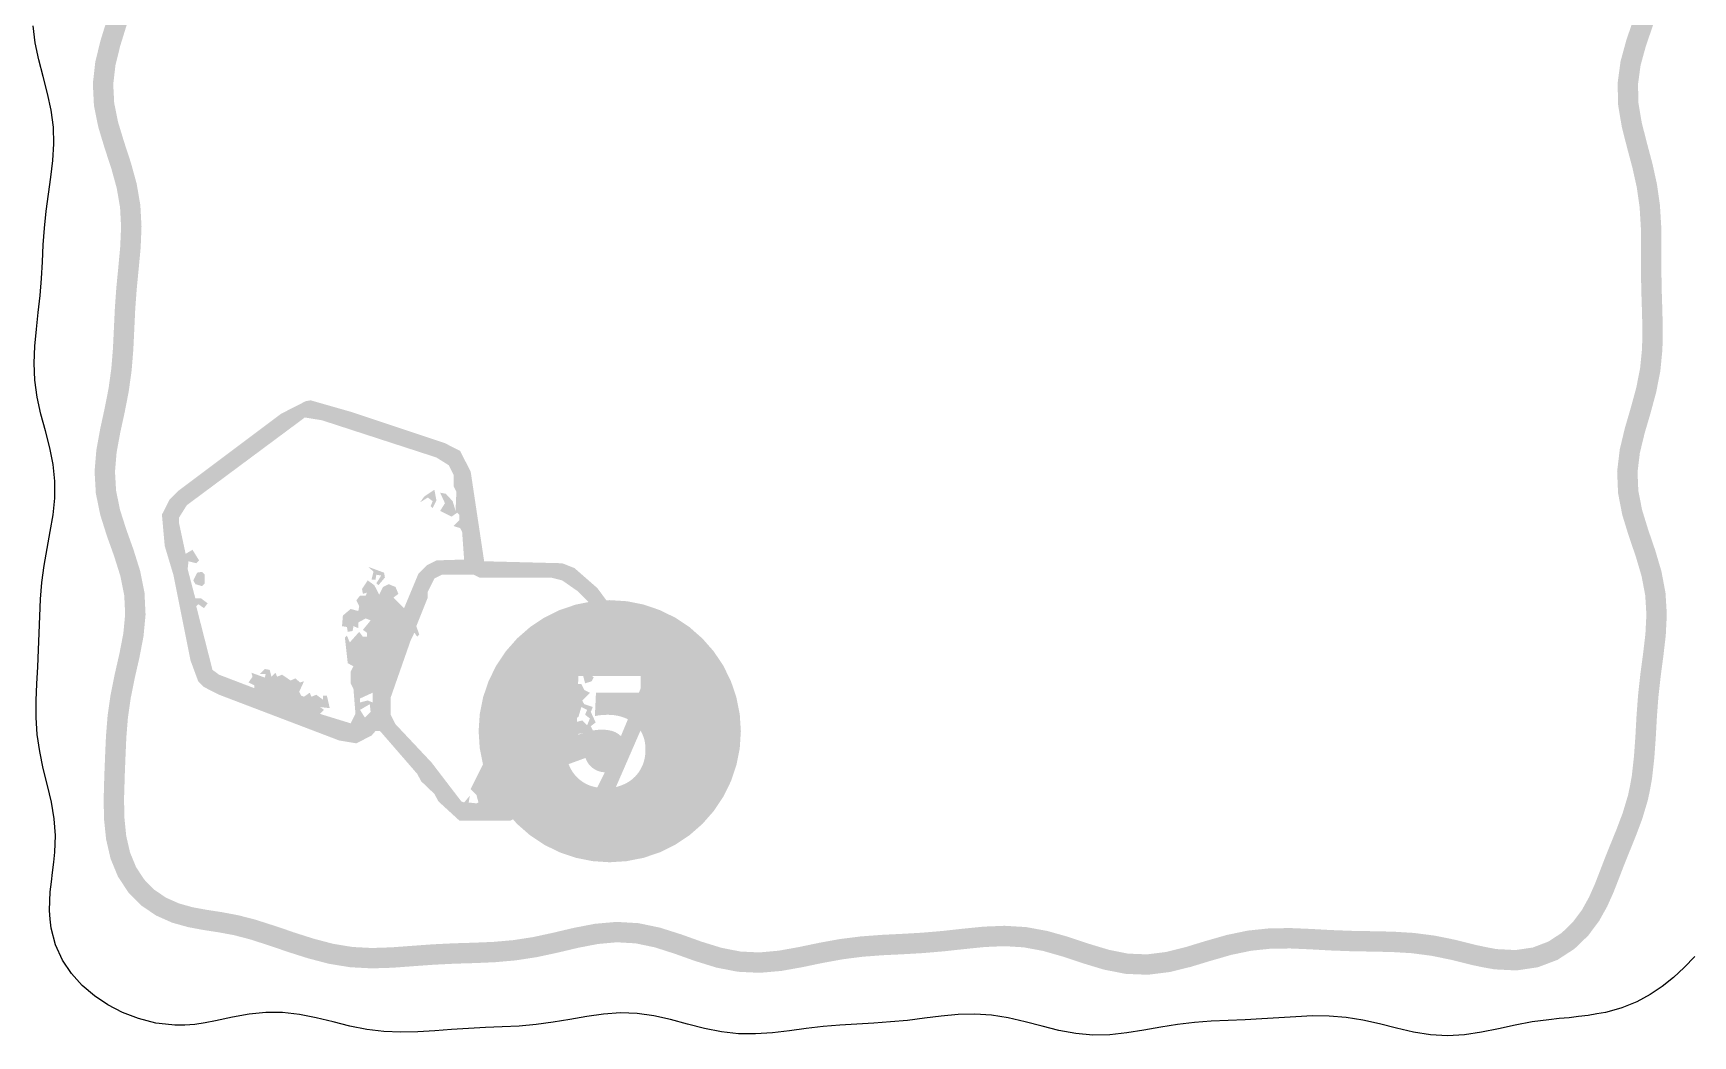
# Model space of a CAD drawing. Header units: millimetres. Extents: x 6 to 297, y 55 to 451.
# Drawn here: x 121.46 to 167.02, y 186.21 to 213.74 of the extents above; entities that cross this region are included whole.
import ezdxf

# ---------------------------------------------------------------- set-up
doc = ezdxf.new("R2010")
doc.units = ezdxf.units.MM
doc.layers.add('CUT', color=1, linetype='Continuous')
doc.layers.add('RASTER', color=7, linetype='Continuous')

msp = doc.modelspace()

# ---------------------------------------------------------------- hatches: boundary and pattern name
at = {"layer": 'RASTER'}
msp.add_hatch(color=7, dxfattribs=at).paths.add_polyline_path([(138.596, 230.376), (139.15, 230.368), (139.694, 230.338), (140.234, 230.267), (140.777, 230.154), (141.333, 230.01), (141.904, 229.868), (142.494, 229.767), (143.095, 229.747), (143.697, 229.821), (144.285, 229.976), (144.855, 230.172), (145.405, 230.36), (145.939, 230.499), (146.462, 230.568), (146.988, 230.564), (147.526, 230.501), (148.079, 230.406), (148.645, 230.309), (149.217, 230.234), (149.787, 230.185), (150.35, 230.152), (150.905, 230.115), (151.456, 230.061), (152.011, 229.986), (152.575, 229.905), (153.154, 229.846), (153.745, 229.84), (154.34, 229.91), (154.928, 230.053), (155.5, 230.24), (156.054, 230.429), (156.588, 230.573), (157.108, 230.644), (157.625, 230.629), (158.153, 230.537), (158.7, 230.392), (159.264, 230.231), (159.841, 230.095), (160.425, 230.006), (160.998, 229.971), (161.282, 229.958), (161.547, 229.953), (162.047, 229.914), (162.496, 229.838), (162.904, 229.722), (163.274, 229.571), (163.613, 229.392), (163.929, 229.19), (164.232, 228.968), (164.528, 228.722), (164.821, 228.446), (165.108, 228.129), (165.377, 227.765), (165.606, 227.352), (165.77, 226.891), (165.839, 226.381), (165.825, 226.121), (165.793, 225.864), (165.651, 225.321), (165.463, 224.769), (165.272, 224.198), (165.123, 223.611), (165.047, 223.015), (165.05, 222.422), (165.111, 221.842), (165.197, 221.275), (165.279, 220.721), (165.34, 220.17), (165.38, 219.617), (165.414, 219.056), (165.458, 218.488), (165.525, 217.916), (165.615, 217.35), (165.705, 216.795), (165.768, 216.255), (165.776, 215.728), (165.713, 215.204), (165.579, 214.671), (165.394, 214.122), (165.199, 213.554), (165.04, 212.967), (164.959, 212.366), (164.975, 211.763), (165.074, 211.172), (165.219, 210.599), (165.368, 210.042), (165.488, 209.499), (165.564, 208.96), (165.597, 208.418), (165.602, 207.866), (165.601, 207.306), (165.608, 206.74), (165.626, 206.178), (165.641, 205.625), (165.631, 205.082), (165.578, 204.546), (165.472, 204.008), (165.323, 203.46), (165.158, 202.896), (165.019, 202.313), (164.947, 201.714), (164.972, 201.11), (165.088, 200.514), (165.266, 199.935), (165.457, 199.376), (165.617, 198.835), (165.718, 198.306), (165.75, 197.779), (165.723, 197.243), (165.658, 196.694), (165.583, 196.133), (165.521, 195.564), (165.479, 194.996), (165.448, 194.435), (165.409, 193.883), (165.348, 193.335), (165.299, 193.072), (165.246, 192.816), (165.099, 192.327), (164.933, 191.887), (164.768, 191.481), (164.614, 191.098), (164.473, 190.73), (164.332, 190.369), (164.174, 190.014), (163.98, 189.665), (163.733, 189.333), (163.426, 189.036), (163.057, 188.795), (162.631, 188.633), (162.157, 188.563), (161.634, 188.59), (161.361, 188.641), (161.082, 188.7), (160.517, 188.842), (159.941, 188.959), (159.361, 189.034), (158.785, 189.069), (158.219, 189.081), (157.661, 189.091), (157.106, 189.112), (156.546, 189.143), (155.976, 189.167), (155.395, 189.159), (154.808, 189.098), (154.223, 188.976), (153.651, 188.813), (153.095, 188.643), (152.558, 188.51), (152.037, 188.445), (151.521, 188.465), (150.996, 188.569), (150.453, 188.733), (149.89, 188.921), (149.311, 189.086), (148.721, 189.194), (148.129, 189.23), (147.546, 189.206), (146.976, 189.149), (146.418, 189.087), (145.865, 189.04), (145.309, 189.008), (144.746, 188.98), (144.175, 188.937), (143.6, 188.864), (143.029, 188.76), (142.469, 188.643), (141.925, 188.546), (141.396, 188.498), (140.875, 188.523), (140.349, 188.627), (139.809, 188.794), (139.25, 188.994), (138.671, 189.178), (138.076, 189.302), (137.474, 189.337), (136.879, 189.284), (136.299, 189.172), (135.736, 189.039), (135.186, 188.92), (134.643, 188.836), (134.098, 188.788), (133.546, 188.765), (132.984, 188.748), (132.418, 188.72), (131.854, 188.679), (131.299, 188.638), (130.757, 188.62), (130.224, 188.648), (129.692, 188.735), (129.151, 188.878), (128.602, 189.053), (128.328, 189.149), (128.059, 189.238), (127.558, 189.399), (127.091, 189.519), (126.652, 189.602), (126.236, 189.666), (125.839, 189.738), (125.462, 189.844), (125.108, 190.001), (124.786, 190.219), (124.507, 190.501), (124.283, 190.844), (124.119, 191.244), (124.015, 191.694), (123.965, 192.186), (123.954, 192.717), (123.964, 193.001), (123.971, 193.286), (123.993, 193.846), (124.017, 194.4), (124.061, 194.947), (124.139, 195.491), (124.25, 196.04), (124.378, 196.602), (124.489, 197.18), (124.545, 197.774), (124.516, 198.375), (124.398, 198.971), (124.217, 199.55), (124.017, 200.111), (123.844, 200.653), (123.736, 201.179), (123.706, 201.699), (123.75, 202.226), (123.849, 202.769), (123.971, 203.328), (124.082, 203.898), (124.162, 204.474), (124.209, 205.047), (124.236, 205.612), (124.262, 206.169), (124.303, 206.723), (124.357, 207.28), (124.41, 207.848), (124.434, 208.429), (124.402, 209.02), (124.301, 209.61), (124.141, 210.19), (123.957, 210.754), (123.791, 211.299), (123.684, 211.825), (123.658, 212.341), (123.718, 212.861), (123.85, 213.397), (124.021, 213.951), (124.19, 214.522), (124.318, 215.106), (124.386, 215.695), (124.395, 216.278), (124.367, 216.85), (124.33, 217.411), (124.302, 217.966), (124.285, 218.523), (124.271, 219.087), (124.238, 219.66), (124.169, 220.239), (124.059, 220.816), (123.923, 221.382), (123.793, 221.932), (123.706, 222.465), (123.689, 222.985), (123.753, 223.505), (123.894, 224.038), (124.084, 224.588), (124.281, 225.158), (124.434, 225.729), (124.495, 226.024), (124.533, 226.305), (124.581, 226.818), (124.608, 227.293), (124.644, 227.731), (124.712, 228.134), (124.826, 228.503), (124.99, 228.839), (125.206, 229.14), (125.471, 229.409), (125.784, 229.647), (126.14, 229.859), (126.538, 230.05), (126.976, 230.221), (127.466, 230.373), (127.3, 230.908), (126.792, 230.75), (126.315, 230.564), (125.876, 230.353), (125.47, 230.112), (125.101, 229.83), (124.777, 229.501), (124.509, 229.126), (124.305, 228.709), (124.167, 228.263), (124.088, 227.801), (124.049, 227.332), (124.023, 226.861), (123.976, 226.365), (123.943, 226.119), (123.89, 225.864), (123.745, 225.322), (123.554, 224.771), (123.358, 224.2), (123.203, 223.612), (123.129, 223.011), (123.148, 222.411), (123.244, 221.823), (123.378, 221.252), (123.511, 220.697), (123.615, 220.153), (123.68, 219.611), (123.711, 219.064), (123.725, 218.507), (123.742, 217.943), (123.771, 217.378), (123.808, 216.818), (123.834, 216.269), (123.826, 215.731), (123.766, 215.199), (123.647, 214.662), (123.485, 214.113), (123.31, 213.546), (123.166, 212.961), (123.098, 212.36), (123.128, 211.755), (123.248, 211.161), (123.422, 210.585), (123.605, 210.028), (123.754, 209.487), (123.845, 208.957), (123.873, 208.426), (123.85, 207.886), (123.799, 207.334), (123.744, 206.77), (123.703, 206.203), (123.676, 205.639), (123.65, 205.083), (123.605, 204.536), (123.53, 203.991), (123.422, 203.441), (123.3, 202.879), (123.195, 202.3), (123.145, 201.707), (123.18, 201.106), (123.302, 200.511), (123.485, 199.932), (123.685, 199.372), (123.855, 198.831), (123.96, 198.306), (123.985, 197.787), (123.935, 197.26), (123.83, 196.717), (123.703, 196.158), (123.587, 195.586), (123.504, 195.009), (123.458, 194.435), (123.433, 193.869), (123.411, 193.305), (123.404, 193.017), (123.394, 192.717), (123.405, 192.153), (123.462, 191.603), (123.584, 191.075), (123.786, 190.584), (124.071, 190.149), (124.427, 189.788), (124.835, 189.511), (125.271, 189.317), (125.712, 189.193), (126.142, 189.113), (126.558, 189.049), (126.969, 188.973), (127.401, 188.861), (127.886, 188.705), (128.147, 188.618), (128.427, 188.52), (128.995, 188.34), (129.575, 188.187), (130.163, 188.091), (130.751, 188.06), (131.329, 188.078), (131.895, 188.12), (132.452, 188.16), (133.007, 188.188), (133.566, 188.205), (134.134, 188.229), (134.71, 188.28), (135.288, 188.369), (135.859, 188.492), (136.417, 188.624), (136.958, 188.729), (137.483, 188.777), (138.002, 188.747), (138.528, 188.637), (139.07, 188.463), (139.632, 188.263), (140.212, 188.083), (140.807, 187.967), (141.407, 187.938), (141.999, 187.99), (142.576, 188.093), (143.136, 188.21), (143.686, 188.31), (144.232, 188.38), (144.781, 188.421), (145.339, 188.448), (145.905, 188.481), (146.472, 188.53), (147.035, 188.591), (147.586, 188.647), (148.124, 188.67), (148.653, 188.638), (149.183, 188.54), (149.725, 188.385), (150.283, 188.199), (150.861, 188.025), (151.456, 187.909), (152.061, 187.885), (152.661, 187.959), (153.245, 188.103), (153.81, 188.275), (154.358, 188.432), (154.894, 188.544), (155.428, 188.6), (155.968, 188.607), (156.519, 188.583), (157.08, 188.552), (157.645, 188.531), (158.208, 188.521), (158.763, 188.509), (159.308, 188.477), (159.849, 188.406), (160.393, 188.295), (160.953, 188.155), (161.253, 188.091), (161.58, 188.033), (162.182, 188.003), (162.772, 188.091), (163.31, 188.295), (163.774, 188.596), (164.153, 188.962), (164.45, 189.36), (164.675, 189.763), (164.849, 190.153), (164.995, 190.527), (165.136, 190.893), (165.288, 191.271), (165.455, 191.684), (165.63, 192.149), (165.787, 192.67), (165.849, 192.963), (165.903, 193.26), (165.967, 193.832), (166.007, 194.4), (166.038, 194.96), (166.079, 195.513), (166.14, 196.065), (166.214, 196.625), (166.281, 197.196), (166.311, 197.782), (166.274, 198.376), (166.162, 198.967), (165.991, 199.546), (165.799, 200.108), (165.632, 200.651), (165.528, 201.176), (165.507, 201.692), (165.57, 202.214), (165.7, 202.752), (165.863, 203.308), (166.018, 203.881), (166.132, 204.464), (166.19, 205.049), (166.201, 205.627), (166.186, 206.194), (166.168, 206.753), (166.161, 207.308), (166.163, 207.868), (166.157, 208.438), (166.122, 209.016), (166.04, 209.598), (165.912, 210.176), (165.761, 210.74), (165.622, 211.288), (165.533, 211.817), (165.519, 212.335), (165.589, 212.855), (165.735, 213.389), (165.925, 213.942), (166.117, 214.513), (166.264, 215.101), (166.336, 215.698), (166.327, 216.292), (166.26, 216.873), (166.168, 217.439), (166.081, 217.993), (166.015, 218.542), (165.973, 219.094), (165.94, 219.654), (165.898, 220.222), (165.834, 220.793), (165.751, 221.359), (165.666, 221.913), (165.61, 222.453), (165.607, 222.981), (165.674, 223.506), (165.81, 224.04), (165.994, 224.59), (166.188, 225.159), (166.341, 225.745), (166.384, 226.073), (166.398, 226.422), (166.314, 227.022), (166.118, 227.58), (165.849, 228.067), (165.542, 228.483), (165.222, 228.837), (164.9, 229.142), (164.577, 229.41), (164.246, 229.653), (163.894, 229.877), (163.51, 230.079), (163.086, 230.252), (162.619, 230.385), (162.115, 230.47), (161.58, 230.513), (161.3, 230.519), (161.029, 230.53), (160.485, 230.564), (159.948, 230.645), (159.405, 230.774), (158.848, 230.932), (158.274, 231.084), (157.681, 231.187), (157.078, 231.204), (156.477, 231.123), (155.89, 230.965), (155.323, 230.772), (154.774, 230.592), (154.241, 230.461), (153.715, 230.4), (153.186, 230.406), (152.644, 230.462), (152.088, 230.541), (151.521, 230.617), (150.951, 230.674), (150.385, 230.711), (149.828, 230.744), (149.277, 230.791), (148.729, 230.863), (148.174, 230.958), (147.606, 231.055), (147.023, 231.123), (146.428, 231.127), (145.831, 231.049), (145.244, 230.896), (144.673, 230.702), (144.122, 230.513), (143.59, 230.371), (143.07, 230.306), (142.551, 230.325), (142.02, 230.416), (141.47, 230.554), (140.905, 230.7), (140.328, 230.82), (139.746, 230.896), (139.17, 230.928), (138.603, 230.936)])
h = msp.add_hatch(color=7, dxfattribs=at)
h.paths.add_polyline_path([(128.942, 203.637), (129.076, 203.661), (130.175, 203.347), (132.765, 202.483), (133.181, 202.272), (133.472, 201.698), (133.841, 199.241), (135.984, 199.186), (136.322, 199.053), (136.95, 198.503), (137.216, 198.142), (138.363, 197.012), (138.598, 196.698), (138.732, 196.439), (138.732, 195.968), (137.185, 192.412), (136.612, 192.278), (134.728, 192.2), (134.571, 192.121), (133.158, 192.121), (132.585, 192.647), (132.475, 192.851), (132.114, 193.197), (132.004, 193.401), (130.983, 194.578), (130.858, 194.578), (130.748, 194.453), (130.332, 194.241), (129.861, 194.319), (126.564, 195.575), (126.148, 195.787), (125.991, 195.944), (125.779, 196.517), (125.308, 198.872), (125.072, 199.657), (124.994, 200.521), (125.205, 200.937), (125.441, 201.172), (128.267, 203.292)])
h.paths.add_polyline_path([(128.919, 203.19), (125.677, 200.78), (125.465, 200.442), (125.465, 200.285), (125.645, 199.445), (125.834, 199.555), (126.014, 199.265), (125.936, 199.186), (125.724, 199.241), (125.7, 199.029), (125.912, 198.221), (126.069, 198.221), (126.25, 198.087), (126.148, 197.954), (125.991, 198.064), (125.936, 198.009), (126.383, 196.258), (126.564, 196.125), (127.529, 195.756), (127.529, 195.834), (127.372, 195.913), (127.482, 196.07), (127.451, 196.18), (127.82, 196.046), (127.843, 196.148), (127.686, 196.148), (127.82, 196.282), (127.953, 196.258), (128, 196.07), (128.11, 196.18), (128.157, 196.07), (128.291, 196.125), (128.526, 195.968), (128.66, 196.023), (128.785, 195.913), (128.895, 195.944), (128.762, 195.654), (128.817, 195.552), (128.895, 195.52), (129.052, 195.63), (129.099, 195.52), (129.233, 195.575), (129.413, 195.442), (129.413, 195.552), (129.523, 195.552), (129.602, 195.206), (129.335, 195.238), (129.445, 195.159), (129.335, 195.049), (130.175, 194.79), (130.308, 195.049), (130.253, 195.732), (130.175, 195.889), (130.175, 196.203), (130.253, 196.36), (130.096, 196.439), (130.018, 197.145), (130.073, 197.2), (130.151, 197.012), (130.41, 197.302), (130.512, 197.169), (130.622, 197.169), (130.622, 197.279), (130.512, 197.357), (130.724, 197.616), (130.591, 197.671), (130.387, 197.561), (130.387, 197.404), (130.253, 197.459), (130.23, 197.326), (130.096, 197.302), (130.073, 197.436), (129.939, 197.459), (129.963, 197.75), (130.175, 197.93), (130.387, 197.875), (130.41, 198.009), (130.332, 198.166), (130.434, 198.299), (130.591, 198.299), (130.622, 198.378), (130.512, 198.346), (130.489, 198.48), (130.646, 198.715), (130.826, 198.582), (130.96, 198.323), (131.062, 198.535), (131.219, 198.613), (131.407, 198.535), (131.486, 198.346), (131.352, 198.244), (131.643, 197.954), (132.035, 198.896), (132.271, 199.131), (132.53, 199.265), (133.291, 199.288), (133.236, 200.05), (133.181, 200.152), (133.001, 200.207), (133.158, 200.364), (133.158, 200.521), (133.103, 200.576), (132.946, 200.466), (132.632, 200.623), (132.765, 200.835), (132.632, 201.125), (132.789, 201.094), (132.977, 200.89), (133.056, 200.623), (133.079, 201.149), (133.001, 201.306), (133.001, 201.62), (132.867, 201.879), (132.53, 202.091), (129.39, 203.112)], flags=0)
h.paths.add_polyline_path([(132.475, 201.204), (132.53, 200.913), (132.428, 200.701), (132.373, 200.756), (132.428, 200.89), (132.294, 200.992), (132.082, 200.858), (132.192, 201.015)], flags=0)
h.paths.add_polyline_path([(130.669, 199.084), (131.093, 198.927), (131.117, 198.794), (130.936, 198.582), (130.881, 198.637), (131.015, 198.849), (130.881, 198.872), (130.858, 198.739), (130.748, 198.739), (130.803, 198.951)], flags=0)
h.paths.add_polyline_path([(125.959, 198.927), (126.093, 198.951), (126.171, 198.872), (126.171, 198.637), (126.093, 198.558), (125.912, 198.613), (125.857, 198.715)], flags=0)
h.paths.add_polyline_path([(132.687, 198.872), (132.475, 198.77), (132.294, 198.401), (132.294, 198.244), (131.98, 197.459), (132.059, 197.224), (132.004, 197.169), (131.925, 197.279), (131.823, 197.067), (131.274, 195.497), (131.274, 195.026), (131.407, 194.767), (132.396, 193.715), (133.213, 192.647), (133.291, 192.616), (133.448, 192.804), (133.417, 192.616), (133.629, 192.592), (133.684, 192.616), (133.629, 192.828), (133.472, 192.985), (133.809, 193.668), (133.943, 193.613), (134.021, 193.691), (133.864, 193.848), (134.155, 194.029), (134.021, 194.162), (134.045, 194.296), (134.257, 194.241), (134.335, 194.319), (134.123, 194.453), (134.861, 196.07), (135.042, 196.203), (135.434, 196.203), (135.725, 195.552), (135.905, 195.575), (136.196, 195.442), (136.008, 195.599), (136.008, 195.787), (136.196, 195.756), (136.196, 195.866), (135.984, 195.968), (135.748, 195.732), (135.694, 195.944), (135.772, 196.101), (136.062, 196.125), (136.196, 195.991), (136.376, 196.125), (136.431, 196.07), (136.322, 195.944), (136.353, 195.866), (136.51, 195.866), (136.588, 195.709), (136.745, 195.63), (136.533, 195.418), (136.588, 195.316), (136.824, 195.238), (136.769, 195.104), (136.902, 194.814), (136.769, 194.712), (136.847, 194.555), (136.793, 194.453), (136.557, 194.264), (136.588, 194.531), (136.431, 194.5), (136.4, 194.296), (136.274, 194.107), (136.165, 194.107), (136.298, 194.398), (136.243, 194.453), (136.086, 194.343), (136.039, 194.453), (135.905, 194.476), (135.905, 194.712), (136.062, 195.104), (135.929, 195.159), (135.694, 194.578), (135.827, 194.398), (135.803, 194.217), (135.96, 194.139), (136.008, 193.95), (136.196, 193.825), (136.039, 193.479), (135.984, 193.534), (136.117, 193.825), (135.929, 193.715), (135.905, 193.848), (135.803, 193.793), (135.803, 193.636), (135.694, 193.668), (135.646, 193.558), (135.591, 193.613), (135.772, 193.982), (135.882, 194.029), (135.827, 194.084), (135.615, 193.982), (135.536, 193.746), (135.434, 193.691), (135.277, 193.77), (135.144, 193.589), (135.199, 193.534), (135.489, 193.589), (135.301, 193.165), (135.568, 193.087), (135.411, 192.93), (135.301, 193.087), (135.175, 193.087), (135.065, 192.883), (135.097, 192.773), (134.908, 192.851), (134.806, 193.063), (134.704, 193.008), (134.673, 192.804), (134.437, 192.694), (135.434, 192.671), (135.591, 192.749), (136.533, 192.749), (136.871, 192.883), (137.319, 193.77), (138.261, 196.046), (138.316, 196.258), (138.049, 196.698), (136.902, 197.828), (136.793, 198.032), (136.4, 198.425), (135.984, 198.715), (135.67, 198.794), (133.707, 198.794), (133.55, 198.872)], flags=0)
h.paths.add_polyline_path([(136.557, 196.101), (136.769, 196.125), (136.847, 196.046), (136.793, 195.944), (136.612, 195.889)], flags=0)
h.paths.add_polyline_path([(130.779, 195.63), (130.434, 195.473), (130.434, 195.363), (130.646, 195.418), (130.779, 195.363)], flags=0)
h.paths.add_polyline_path([(135.018, 195.63), (134.885, 195.497), (134.94, 195.363), (134.83, 195.128), (134.987, 195.159), (135.097, 195.442), (135.175, 195.473), (135.175, 195.002), (135.332, 195.002), (135.725, 194.814), (135.694, 194.971), (135.379, 195.049), (135.277, 195.261), (135.411, 195.442), (135.379, 195.52), (135.254, 195.63), (135.065, 195.52)], flags=0)
h.paths.add_polyline_path([(135.568, 195.552), (135.513, 195.497), (135.646, 195.238), (135.772, 195.238), (135.803, 195.395), (135.615, 195.442)], flags=0)
h.paths.add_polyline_path([(130.701, 195.316), (130.434, 195.159), (130.567, 194.947), (130.724, 195.104)], flags=0)
h.paths.add_polyline_path([(136.51, 195.238), (136.431, 194.971), (136.298, 194.869), (136.322, 194.814), (136.533, 194.869), (136.667, 194.735), (136.745, 194.924), (136.612, 195.026), (136.667, 195.159)], flags=0)
h.paths.add_polyline_path([(134.626, 194.767), (134.594, 194.578), (134.704, 194.61), (134.94, 194.5), (134.94, 194.61)], flags=0)
h.paths.add_polyline_path([(134.885, 193.613), (134.783, 193.558), (134.783, 193.432), (135.097, 193.244), (135.097, 193.432), (134.987, 193.401)], flags=0)
h = msp.add_hatch(color=7, dxfattribs=at)
h.paths.add_polyline_path([(140.889, 194.574), (140.858, 194.104), (140.766, 193.642), (140.615, 193.196), (140.406, 192.774), (140.145, 192.382), (139.834, 192.028), (139.48, 191.718), (139.089, 191.456), (138.667, 191.248), (138.221, 191.097), (137.759, 191.005), (137.289, 190.974), (136.819, 191.005), (136.357, 191.097), (135.912, 191.248), (135.489, 191.456), (135.098, 191.718), (134.744, 192.028), (134.433, 192.382), (134.172, 192.774), (133.963, 193.196), (133.812, 193.642), (133.72, 194.104), (133.689, 194.574), (133.72, 195.044), (133.812, 195.505), (133.963, 195.951), (134.172, 196.374), (134.433, 196.765), (134.744, 197.119), (135.098, 197.43), (135.489, 197.691), (135.912, 197.899), (136.357, 198.051), (136.819, 198.143), (137.289, 198.173), (137.759, 198.143), (138.221, 198.051), (138.667, 197.899), (139.089, 197.691), (139.48, 197.43), (139.834, 197.119), (140.145, 196.765), (140.406, 196.374), (140.615, 195.951), (140.766, 195.505), (140.858, 195.044)])
h.paths.add_polyline_path([(138.139, 195.636), (138.139, 196.094), (136.427, 196.094), (136.376, 194.451), (136.393, 194.459), (136.411, 194.467), (136.43, 194.475), (136.449, 194.484), (136.468, 194.491), (136.489, 194.499), (136.509, 194.507), (136.531, 194.514), (136.553, 194.522), (136.575, 194.529), (136.597, 194.536), (136.619, 194.542), (136.641, 194.549), (136.664, 194.555), (136.687, 194.561), (136.709, 194.567), (136.732, 194.573), (136.755, 194.578), (136.778, 194.583), (136.802, 194.588), (136.825, 194.592), (136.849, 194.596), (136.872, 194.6), (136.896, 194.604), (136.92, 194.606), (136.943, 194.609), (136.966, 194.611), (136.989, 194.613), (137.012, 194.614), (137.034, 194.615), (137.055, 194.616), (137.077, 194.616), (137.107, 194.616), (137.138, 194.615), (137.169, 194.612), (137.199, 194.609), (137.229, 194.605), (137.259, 194.601), (137.289, 194.595), (137.319, 194.589), (137.348, 194.581), (137.377, 194.572), (137.405, 194.562), (137.432, 194.55), (137.458, 194.538), (137.484, 194.523), (137.509, 194.508), (137.533, 194.491), (137.557, 194.473), (137.579, 194.453), (137.6, 194.432), (137.62, 194.41), (137.639, 194.386), (137.656, 194.361), (137.673, 194.334), (137.688, 194.306), (137.702, 194.277), (137.714, 194.245), (137.725, 194.212), (137.733, 194.177), (137.739, 194.14), (137.744, 194.101), (137.747, 194.06), (137.748, 194.017), (137.747, 193.984), (137.745, 193.951), (137.742, 193.919), (137.737, 193.888), (137.73, 193.858), (137.723, 193.829), (137.714, 193.801), (137.703, 193.773), (137.692, 193.747), (137.679, 193.721), (137.665, 193.697), (137.651, 193.674), (137.635, 193.652), (137.618, 193.631), (137.601, 193.611), (137.582, 193.593), (137.563, 193.575), (137.542, 193.559), (137.521, 193.543), (137.499, 193.529), (137.477, 193.516), (137.453, 193.503), (137.429, 193.492), (137.404, 193.482), (137.378, 193.473), (137.352, 193.465), (137.326, 193.459), (137.299, 193.453), (137.271, 193.449), (137.244, 193.446), (137.216, 193.445), (137.187, 193.444), (137.137, 193.446), (137.089, 193.451), (137.042, 193.459), (136.997, 193.471), (136.954, 193.486), (136.912, 193.505), (136.873, 193.527), (136.835, 193.552), (136.799, 193.58), (136.766, 193.611), (136.735, 193.643), (136.707, 193.678), (136.682, 193.715), (136.659, 193.754), (136.639, 193.795), (136.622, 193.839), (136.159, 193.669), (136.191, 193.595), (136.227, 193.524), (136.268, 193.458), (136.313, 193.396), (136.363, 193.337), (136.416, 193.283), (136.475, 193.233), (136.537, 193.187), (136.604, 193.146), (136.674, 193.11), (136.748, 193.08), (136.826, 193.055), (136.908, 193.035), (136.993, 193.022), (137.082, 193.013), (137.174, 193.011), (137.23, 193.012), (137.285, 193.015), (137.34, 193.021), (137.393, 193.029), (137.446, 193.039), (137.498, 193.051), (137.549, 193.066), (137.599, 193.083), (137.648, 193.102), (137.696, 193.123), (137.742, 193.146), (137.786, 193.171), (137.829, 193.198), (137.87, 193.227), (137.91, 193.258), (137.947, 193.291), (137.984, 193.326), (138.018, 193.363), (138.05, 193.402), (138.081, 193.442), (138.109, 193.485), (138.136, 193.53), (138.16, 193.576), (138.183, 193.624), (138.204, 193.675), (138.221, 193.727), (138.236, 193.78), (138.249, 193.835), (138.258, 193.892), (138.265, 193.951), (138.269, 194.011), (138.27, 194.073), (138.269, 194.129), (138.265, 194.184), (138.259, 194.237), (138.251, 194.289), (138.24, 194.339), (138.226, 194.387), (138.21, 194.433), (138.192, 194.478), (138.171, 194.521), (138.149, 194.563), (138.124, 194.603), (138.098, 194.641), (138.069, 194.677), (138.039, 194.712), (138.007, 194.744), (137.973, 194.776), (137.937, 194.805), (137.9, 194.832), (137.861, 194.858), (137.821, 194.882), (137.779, 194.904), (137.735, 194.925), (137.69, 194.943), (137.644, 194.96), (137.596, 194.975), (137.547, 194.988), (137.498, 194.999), (137.447, 195.008), (137.395, 195.015), (137.342, 195.02), (137.289, 195.023), (137.234, 195.024), (137.213, 195.024), (137.192, 195.023), (137.171, 195.023), (137.148, 195.022), (137.126, 195.021), (137.102, 195.019), (137.078, 195.018), (137.053, 195.016), (137.029, 195.013), (137.005, 195.01), (136.982, 195.007), (136.96, 195.004), (136.939, 195), (136.919, 194.996), (136.9, 194.991), (136.881, 194.986), (136.911, 195.636), (138.139, 195.636)], flags=0)

# ---------------------------------------------------------------- linework, layer by layer
at = {"layer": 'CUT'}
msp.add_lwpolyline([(167.079, 188.39), (166.791, 188.087), (166.494, 187.814), (166.184, 187.565), (165.85, 187.339), (165.483, 187.141), (165.074, 186.975), (164.854, 186.913), (164.631, 186.851), (164.389, 186.808), (164.148, 186.764), (163.889, 186.736), (163.63, 186.704), (163.352, 186.682), (163.074, 186.65), (162.613, 186.589), (162.151, 186.503), (161.688, 186.401), (161.224, 186.305), (160.757, 186.234), (160.29, 186.208), (159.822, 186.234), (159.355, 186.308), (158.89, 186.415), (158.426, 186.533), (157.965, 186.638), (157.504, 186.713), (157.044, 186.751), (156.583, 186.754), (156.121, 186.732), (155.658, 186.7), (155.194, 186.67), (154.73, 186.646), (154.266, 186.628), (153.804, 186.608), (153.342, 186.574), (152.88, 186.521), (152.418, 186.449), (151.954, 186.366), (151.489, 186.289), (151.023, 186.237), (150.556, 186.228), (150.088, 186.268), (149.622, 186.355), (149.157, 186.471), (148.694, 186.594), (148.232, 186.702), (147.772, 186.774), (147.312, 186.802), (146.852, 186.789), (146.39, 186.746), (145.927, 186.689), (145.463, 186.633), (144.999, 186.588), (144.535, 186.555), (144.071, 186.529), (143.608, 186.5), (143.146, 186.46), (142.683, 186.407), (142.22, 186.346), (141.755, 186.292), (141.289, 186.261), (140.822, 186.267), (140.355, 186.319), (139.889, 186.412), (139.424, 186.531), (138.961, 186.654), (138.5, 186.757), (138.04, 186.82), (137.581, 186.836), (137.121, 186.805), (136.66, 186.74), (136.197, 186.66), (135.733, 186.582), (135.268, 186.519), (134.803, 186.477), (134.338, 186.451), (133.875, 186.432), (133.412, 186.41), (132.949, 186.381), (132.485, 186.346), (132.021, 186.316), (131.555, 186.304), (131.089, 186.324), (130.622, 186.382), (130.156, 186.475), (129.692, 186.59), (129.229, 186.706), (128.769, 186.798), (128.309, 186.849), (127.85, 186.849), (127.39, 186.8), (126.929, 186.716), (126.466, 186.615), (126.182, 186.564), (125.894, 186.52), (125.621, 186.505), (125.346, 186.5), (125.089, 186.524), (124.831, 186.557), (124.592, 186.615), (124.35, 186.68), (123.914, 186.85), (123.511, 187.061), (123.143, 187.308), (122.808, 187.592), (122.513, 187.919), (122.264, 188.29), (122.074, 188.706), (121.955, 189.162), (121.927, 189.41), (121.908, 189.653), (121.916, 189.912), (121.927, 190.166), (121.961, 190.434), (121.989, 190.697), (122.03, 190.973), (122.055, 191.249), (122.073, 191.705), (122.038, 192.164), (121.959, 192.625), (121.851, 193.087), (121.737, 193.551), (121.638, 194.016), (121.571, 194.482), (121.54, 194.949), (121.54, 195.414), (121.56, 195.879), (121.586, 196.342), (121.609, 196.805), (121.624, 197.268), (121.638, 197.732), (121.659, 198.197), (121.698, 198.662), (121.76, 199.127), (121.841, 199.592), (121.93, 200.055), (122.007, 200.517), (122.053, 200.977), (122.054, 201.436), (122.005, 201.896), (121.913, 202.356), (121.795, 202.819), (121.674, 203.283), (121.573, 203.748), (121.508, 204.215), (121.487, 204.682), (121.505, 205.148), (121.548, 205.613), (121.6, 206.077), (121.648, 206.54), (121.685, 207.002), (121.712, 207.465), (121.738, 207.929), (121.772, 208.393), (121.819, 208.858), (121.881, 209.322), (121.947, 209.786), (122.003, 210.247), (122.03, 210.708), (122.016, 211.167), (121.956, 211.627), (121.857, 212.088), (121.735, 212.551), (121.613, 213.015), (121.516, 213.481), (121.46, 213.949)], dxfattribs=at)

doc.saveas('drawing.dxf')
